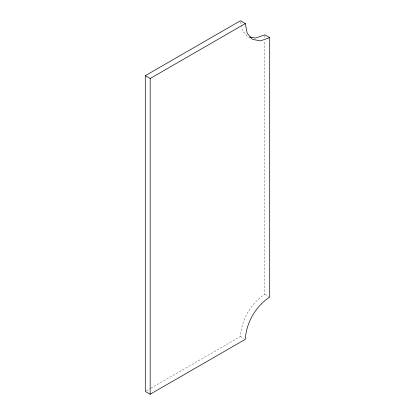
<?xml version="1.0" encoding="UTF-8"?>
<svg xmlns="http://www.w3.org/2000/svg" width="415" height="415" viewBox="0 0 415 415"><rect width="100%" height="100%" fill="white"/><g stroke="black" fill="none" stroke-linecap="round" stroke-linejoin="round"><path stroke-width="0.31" stroke-dasharray="2.08 1.56" d="M150.884 388.201L240.435 336.498C241.494 319.597 250.727 303.609 264.832 294.24L264.832 40.66M146.407 390.785L150.323 388.523M250.292 38.107L247.584 36.546L242.293 30.461L241.597 26.819M264.832 294.24L268.63 296.435M240.435 336.498L244.233 338.692M240.669 21.964L241.483 26.212M264.832 35.483L264.832 38.071"/><path stroke-width="0.62" d="M145.286 75.686L240.435 20.75L245.317 23.567L247.174 33.278L252.46 39.363L260.376 40.898L269.714 37.651L269.714 297.057C255.604 306.426 246.375 322.413 245.317 339.314L150.168 394.25L145.286 391.433L145.286 75.686L150.168 78.502L245.317 23.567M250.017 37.018L255.495 38.081L264.832 34.834L269.714 37.651M150.168 78.502L150.168 394.25"/></g></svg>
